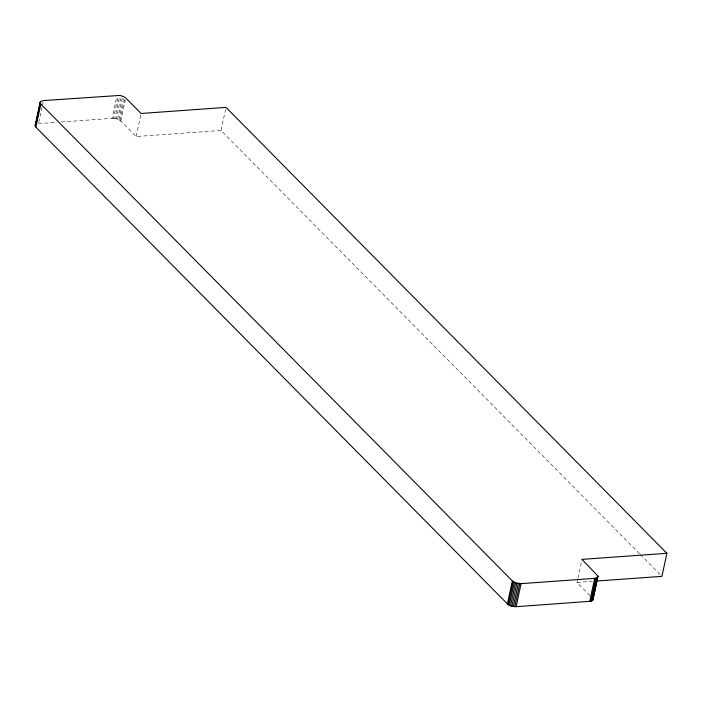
<?xml version="1.0" encoding="UTF-8"?>
<svg xmlns="http://www.w3.org/2000/svg" width="702" height="702" viewBox="0 0 702 702"><rect width="100%" height="100%" fill="white"/><g stroke="black" fill="none" stroke-linecap="round" stroke-linejoin="round"><path stroke-width="0.53" stroke-dasharray="3.51 2.63" d="M38.698 122.587L42.094 106.862M42.322 105.818L43.226 101.623M61.197 121.999L112.066 118.357L116.822 96.349M112.066 118.357L113.399 118.348L118.164 96.332M113.399 118.348L114.83 118.489L119.814 95.428M639.566 553.746L221.016 130.44L136.1 136.53L120.788 121.051L116.26 118.778L121.253 95.726M117.646 119.208L122.174 98.245M118.901 119.744L123.429 98.78M119.963 120.367L124.5 99.412M120.788 121.051L125.325 100.088M136.1 136.53L140.856 114.523M221.016 130.44L225.553 109.486M590.005 595.603L576.991 582.441L577.676 579.299M577.904 578.246L581.976 559.38M38.47 123.631L56.871 122.315M576.991 582.441L592.234 581.344M114.83 118.489L116.26 118.778M640.329 554.527L660.371 574.798"/><path stroke-width="1.05" d="M596.595 581.037L661.916 576.351L666.9 553.299L581.976 559.38L598.051 576.245L592.979 599.938L590.882 601.254L516.102 606.703L511.907 606.274L508.204 604.685L35.863 127.132L35.197 125.114L36.311 124.114M666.9 553.299L226.009 107.388L141.084 113.478L125.772 97.99L123.885 96.692L119.814 95.428L43.454 100.579L40.593 101.5L40.084 102.694L40.856 104.08L512.363 580.949L515.514 582.792L521.086 583.643L594.691 578.369L596.84 577.886L598.051 576.245M592.979 599.938L592.839 598.622M35.1 125.755L40.181 102.062M35.609 124.561L40.593 101.5M35.328 126.439L40.312 103.378M35.863 127.132L40.856 104.08M507.379 604.01L512.363 580.949M508.204 604.685L513.188 581.633M509.266 605.308L514.259 582.256M510.521 605.852L515.514 582.792M511.907 606.274L516.891 583.222M513.346 606.572L518.33 583.511M514.768 606.712L519.752 583.652M516.102 606.703L521.086 583.643M589.706 601.421L594.691 578.369M590.882 601.254L595.866 578.202M591.856 600.938L596.84 577.886M593.523 595.48L596.691 580.808M592.567 600.5L597.551 577.439"/></g></svg>
